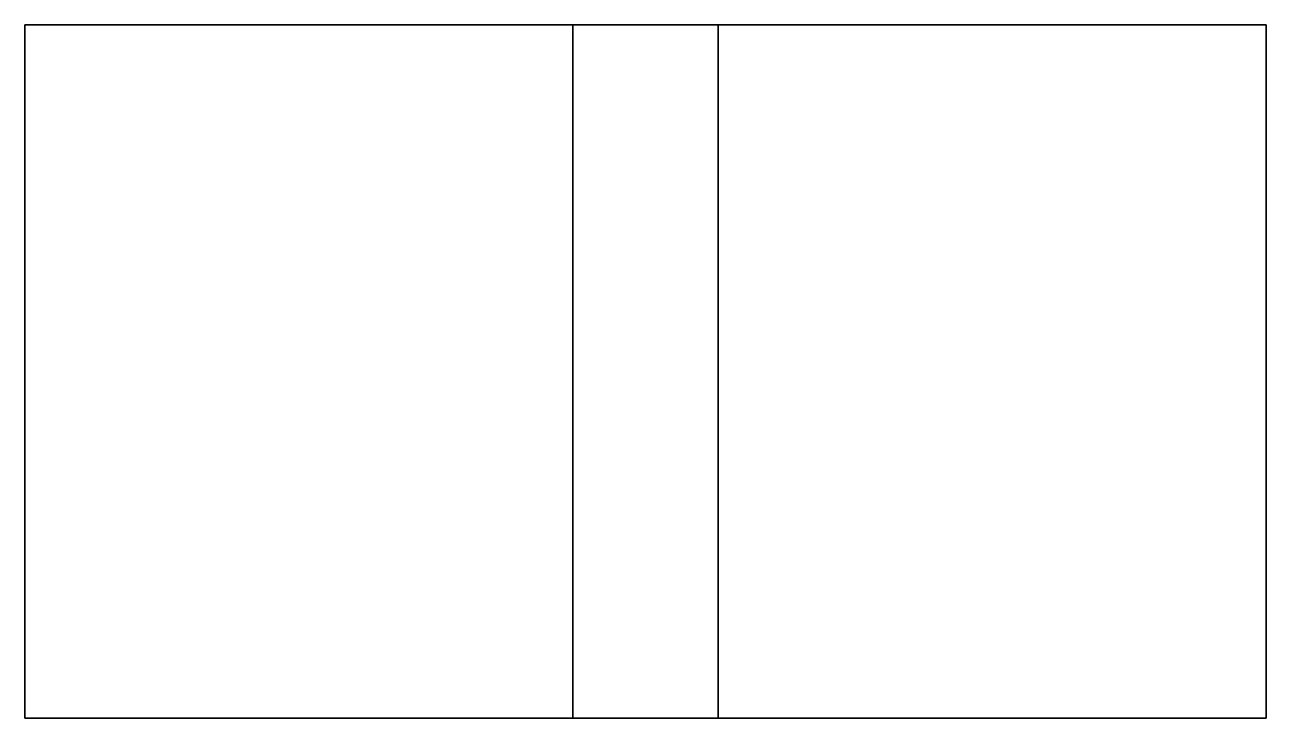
# Model space of a CAD drawing. Header units: millimetres. Extents: x -1.6 to 3, y -7.2 to 14.
# Drawn here: x 1.21 to 3, y 13 to 14 of the extents above; entities that cross this region are included whole.
import ezdxf

# ---------------------------------------------------------------- set-up
doc = ezdxf.new("R2010")
doc.units = ezdxf.units.MM

msp = doc.modelspace()

# ---------------------------------------------------------------- linework, layer by layer
for points in [[(2.21, 14, 3.7), (2.21, 14, 2.7), (1.21, 14, 2.7), (1.21, 14, 3.7)], [(2.21, 14, 2.7), (2.21, 13, 2.7), (1.21, 13, 2.7), (1.21, 14, 2.7)], [(1.21, 14, 2.7), (1.21, 13, 2.7), (1.21, 13, 3.7), (1.21, 14, 3.7)], [(1.21, 14, 3.7), (1.21, 13, 3.7), (2.21, 13, 3.7), (2.21, 14, 3.7)], [(3, 14, 2.7), (3, 13, 2.7), (2, 13, 2.7), (2, 14, 2.7)], [(2, 14, 2.7), (2, 13, 2.7), (3, 13, 2.7), (3, 14, 2.7)], [(2.21, 13, 3.7), (2.21, 13, 2.7), (2.21, 14, 2.7), (2.21, 14, 3.7)], [(1.21, 13, 3.7), (1.21, 13, 2.7), (2.21, 13, 2.7), (2.21, 13, 3.7)]]:
    msp.add_3dface(points)

doc.saveas('drawing.dxf')
